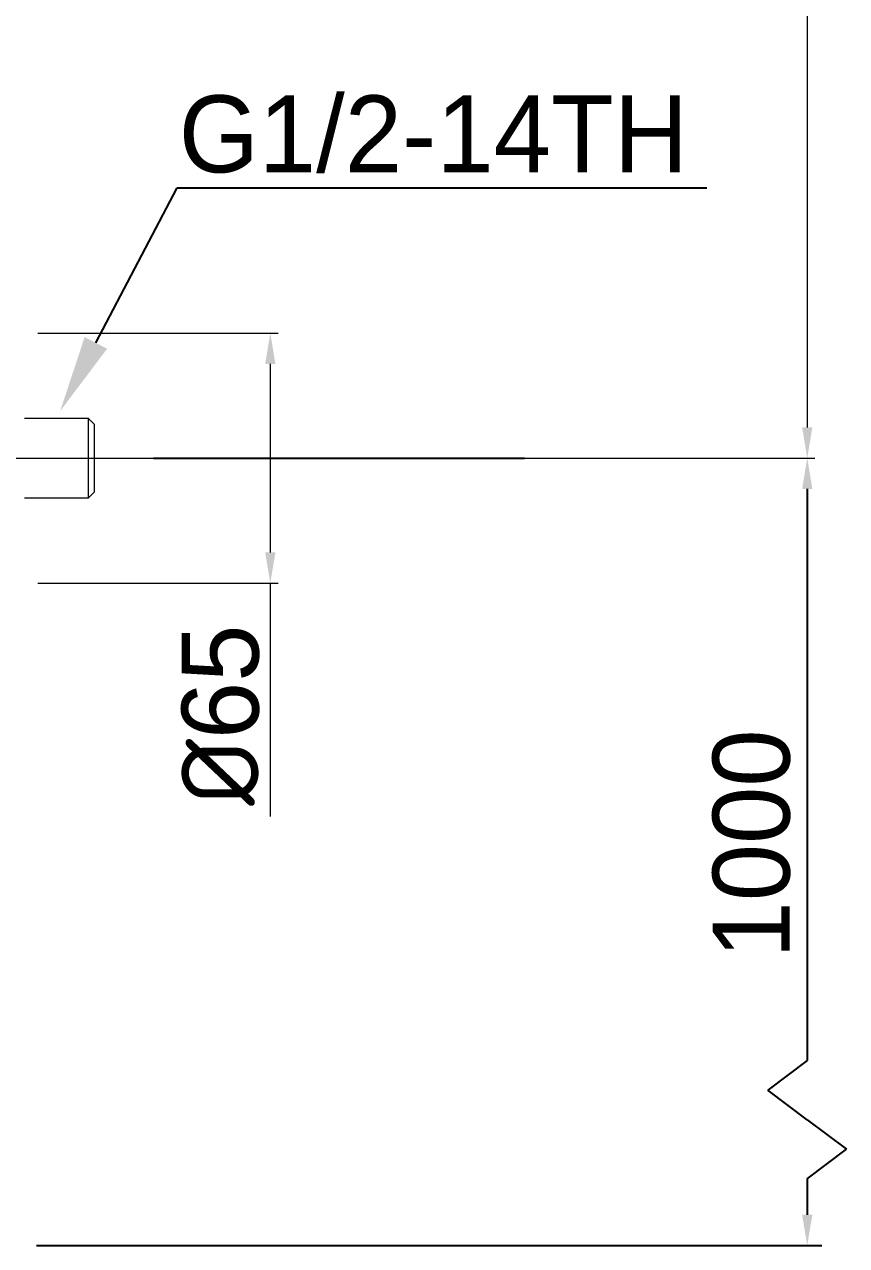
# Model space of a CAD drawing. Extents: x 8896 to 12055, y -91 to 2224.
# Drawn here: x 10932.3 to 11145.8, y 181.5 to 498.7 of the extents above; entities that cross this region are included whole.
import ezdxf
from ezdxf import colors
from ezdxf.entities.mleader import LeaderData, LeaderLine
from ezdxf.math import Vec2, Vec3

# ---------------------------------------------------------------- set-up
doc = ezdxf.new("R2010")
doc.units = 0
doc.header["$LTSCALE"] = 10
doc.header["$MEASUREMENT"] = 0
doc.header["$PDMODE"] = 3
doc.header["$PDSIZE"] = -10
doc.linetypes.add('CENTER2', pattern=[28.575, 19.05, -3.175, 3.175, -3.175])
doc.layers.get('0').update_dxf_attribs({"linetype": 'CONTINUOUS'})
doc.layers.get('DEFPOINTS').update_dxf_attribs({"linetype": 'CONTINUOUS'})
doc.layers.add('1', color=7, linetype='CONTINUOUS')
doc.layers.add('Cneter', color=1, linetype='CENTER2', lineweight=13)
doc.styles.add('Daelim Dimension', font='')
doc.styles.get('Daelim Dimension').set_extended_font_data('나눔고딕')
doc.dimstyles.new('DEFAULT', dxfattribs={"dimscale": 2, "dimtxt": 2, "dimasz": 2, "dimexe": 0, "dimexo": 2, "dimgap": 1, "dimtad": 1, "dimdec": 1, "dimzin": 9, "dimdsep": 46, "dimtxsty": 'Daelim Dimension', "dimcen": 0.5, "dimclrd": 5, "dimclre": 5, "dimclrt": 256, "dimadec": 1, "dimazin": 0, "dimtfac": 1, "dimtdec": 1, "dimtix": 1, "dimtmove": 0, "dimatfit": 3, "dimfxl": 1, "dimtolj": 1, "dimtzin": 1, "dimlwd": 9, "dimlwe": 9, "dimarcsym": 0})

# ---------------------------------------------------------------- blocks, each defined once
blk = doc.blocks.new('*D13')
at = {"color": 5, "lineweight": 9, "ltscale": 0.5, "transparency": 16777216}
for p, q in [((10935.8, 418.48), (10998.18, 418.48)), ((10996.18, 410.48), (10996.18, 361.54)), ((10935.8, 353.54), (10998.18, 353.54)), ((10996.18, 353.54), (10996.18, 292.95))]:
    blk.add_line(p, q, dxfattribs=at)
at = {"color": 5, "ltscale": 0.5, "transparency": 16777216}
for points in [[(10994.85, 410.48), (10997.51, 410.48), (10996.18, 418.48)], [(10994.85, 361.54), (10997.51, 361.54), (10996.18, 353.54)]]:
    blk.add_solid(points, dxfattribs=at)
at = {"layer": 'DEFPOINTS', "color": 0, "ltscale": 0.5, "transparency": 16777216}
for p in [(10931.8, 418.48), (10996.18, 418.48), (10931.8, 353.54)]:
    blk.add_point(p, dxfattribs=at)
at = {"color": 7, "ltscale": 0.5, "transparency": 16777216, "insert": (10983.29, 319.25), "char_height": 20, "attachment_point": 5, "rotation": 90, "style": 'Daelim Dimension'}
blk.add_mtext('\\A1;{\\fISOCPEUR|b0|i0|c0|p34;%%C}65', dxfattribs=at)
blk = doc.blocks.new('*D20')
at = {"color": 5, "lineweight": 9, "ltscale": 0.5, "transparency": 16777216}
for p, q in [((10793.93, 1347.57), (11137.62, 1347.57)), ((11135.62, 1339.57), (11135.62, 394.01)), ((10969.82, 386.01), (11137.62, 386.01))]:
    blk.add_line(p, q, dxfattribs=at)
at = {"color": 5, "ltscale": 0.5, "transparency": 16777216}
for points in [[(11134.29, 1339.57), (11136.95, 1339.57), (11135.62, 1347.57)], [(11134.29, 394.01), (11136.95, 394.01), (11135.62, 386.01)]]:
    blk.add_solid(points, dxfattribs=at)
at = {"layer": 'DEFPOINTS', "color": 0, "ltscale": 0.5, "transparency": 16777216}
for p in [(10789.93, 1347.57), (10965.82, 386.01), (11135.62, 386.01)]:
    blk.add_point(p, dxfattribs=at)
at = {"color": 7, "ltscale": 0.5, "transparency": 16777216, "insert": (11119.91, 866.79), "char_height": 20, "attachment_point": 5, "rotation": 90, "style": 'Daelim Dimension'}
blk.add_mtext('\\A1;(1140)', dxfattribs=at)

msp = doc.modelspace()

# ---------------------------------------------------------------- linework, layer by layer
at = {"color": 5, "ltscale": 0.5}
for p, q in [((10965.82, 386.01), (11062.19, 386.01)), ((11135.62, 378.01), (11135.62, 229.51)), ((11135.62, 229.51), (11125.4, 221.83)), ((11135.62, 214.16), (11125.4, 221.83)), ((11135.62, 214.16), (11145.83, 206.49)), ((11135.62, 198.81), (11145.83, 206.49)), ((11135.62, 198.81), (11135.62, 189.46)), ((10935.49, 181.5), (11139.44, 181.5))]:
    msp.add_line(p, q, dxfattribs=at)
for points in [[(11134.29, 378.01), (11136.95, 378.01), (11135.62, 386.01)], [(11134.29, 189.46), (11136.95, 189.46), (11135.62, 181.46)]]:
    msp.add_solid(points, dxfattribs=at)
at = {"layer": '1', "color": 7, "linetype": 'Continuous', "lineweight": 18}
for p, q in [((10948.96, 396.31), (10932.33, 396.31)), ((10948.96, 375.71), (10948.96, 396.31)), ((10950.46, 394.81), (10950.46, 377.21)), ((10932.33, 375.71), (10948.96, 375.71))]:
    msp.add_line(p, q, dxfattribs=at)
for points in [[(10950.46, 394.81), (10948.96, 396.31)], [(10948.96, 375.71), (10950.46, 377.21)]]:
    msp.add_open_spline(points, degree=1, dxfattribs=at)
at = {"layer": 'Cneter', "lineweight": 5, "ltscale": 0.5}
msp.add_line((10909.38, 386.01), (10965.82, 386.01), dxfattribs=at)

# ---------------------------------------------------------------- texts
at = {"color": 7, "ltscale": 0.5, "insert": (11121.19, 285.8), "char_height": 20, "attachment_point": 5, "rotation": 90, "style": 'Daelim Dimension'}
msp.add_mtext('\\A1;1000', dxfattribs=at)

# ---------------------------------------------------------------- dimensions: what is measured, and where the dimension line sits
at = {"color": 5, "ltscale": 0.5}
dim = msp.add_linear_dim(base=(11135.62, 386.01), p1=(10789.93, 1347.57), p2=(10965.82, 386.01), angle=90, text='(1140)', dimstyle='DEFAULT', override={"dimtxt": 10, "dimasz": 4, "dimexe": 1, "dimdec": 0, "dimclrt": 7}, dxfattribs=at)
dim.commit()
dim.dimension.update_dxf_attribs({"geometry": '*D20', "text_midpoint": (11119.91, 866.79)})
dim = msp.add_linear_dim(base=(10996.18, 418.48), p1=(10931.8, 353.54), p2=(10931.8, 418.48), angle=90, text='{\\fISOCPEUR|b0|i0|c0|p34;%%C}<>', dimstyle='DEFAULT', override={"dimtxt": 10, "dimasz": 4, "dimexe": 1, "dimdec": 0, "dimclrt": 7}, dxfattribs=at)
dim.commit()
dim.dimension.update_dxf_attribs({"geometry": '*D13', "text_midpoint": (10996.18, 319.25), "dimtype": 160})

# ---------------------------------------------------------------- leaders
at = {"ltscale": 0.5}
ml = msp.add_multileader_mtext('Standard', dxfattribs=at)
ml.set_content('G1/2-14TH', color=256, style='Daelim Dimension')
ml.set_leader_properties(color=5)
ml.build(insert=Vec2(0, 0))
ml.multileader.update_dxf_attribs({"text_left_attachment_type": 6, "text_right_attachment_type": 6, "dogleg_length": 0.36, "arrow_head_size": 20})
ctx = ml.context
ctx.base_point, ctx.char_height, ctx.arrow_head_size, ctx.landing_gap_size, ctx.plane_origin = Vec3(10972.32, 456.25), 20, 20, 0.09, Vec3(10941.6, 398.24)
ctx.left_attachment, ctx.right_attachment = 6, 6
notes = []
notes.append((ctx, [(0, (1, 1, 0), (10971.96, 456.25), (1, 0), 0.36, [(0, [(10941.6, 398.24)], 0, [])])]))
ctx.mtext.insert, ctx.mtext.flow_direction = Vec3(10972.41, 480.25), 5
for ctx, leaders in notes:
    for number, flags, end, landing, length, lines in leaders:
        leader = LeaderData()
        leader.index, (leader.has_last_leader_line, leader.has_dogleg_vector, leader.attachment_direction) = number, flags
        leader.last_leader_point, leader.dogleg_vector, leader.dogleg_length = Vec3(end), Vec3(landing), length
        for number, points, colour, breaks in lines:
            line = LeaderLine()
            line.index, line.vertices, line.color, line.breaks = number, Vec3.list(points), colors.encode_raw_color(colour), breaks
            leader.lines.append(line)
        ctx.leaders.append(leader)

doc.saveas('drawing.dxf')
